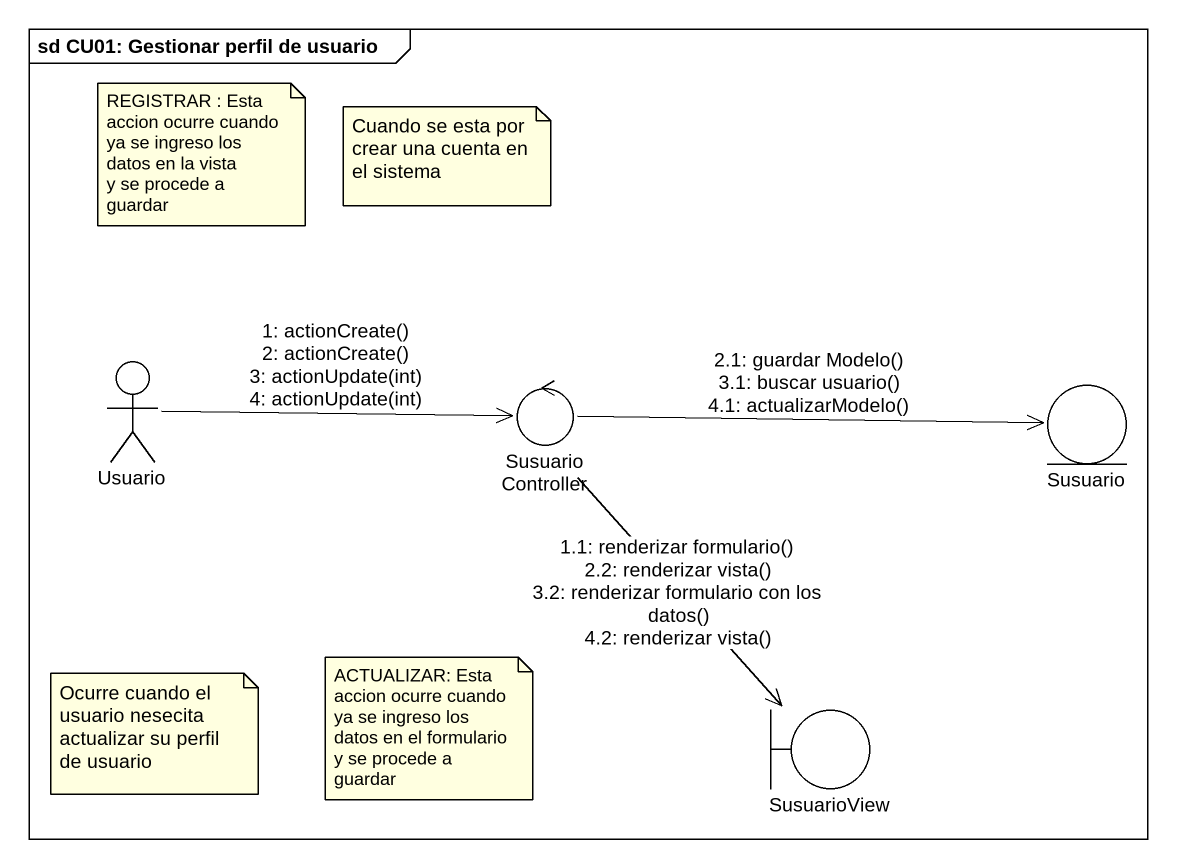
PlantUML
@startuml
mainframe sd CU01: Gestionar perfil de usuario
actor Usuario
control SusuarioController
entity Susuario
boundary SusuarioView
Usuario -right-> SusuarioController : 1: actionCreate()\n2: actionCreate()\n3: actionUpdate(int)\n4: actionUpdate(int)
SusuarioController --> SusuarioView : 1.1: renderizar formulario()\n2.2: renderizar vista()\n3.2: renderizar formulario con los datos()\n4.2: renderizar vista()
SusuarioController -right-> Susuario : 2.1: guardar Modelo()\n3.1: buscar usuario()\n4.1: actualizarModelo()
note as N1
  REGISTRAR : Esta accion ocurre cuando ya se ingreso los datos en la vista
  y se procede a guardar
end note
note as N2
  Cuando se esta por crear una cuenta en el sistema
end note
note as N3
  ACTUALIZAR: Esta accion ocurre cuando ya se ingreso los datos en el formulario
  y se procede a guardar
end note
note as N4
  Ocurre cuando el usuario nesecita actualizar su perfil de usuario
end note
@enduml
